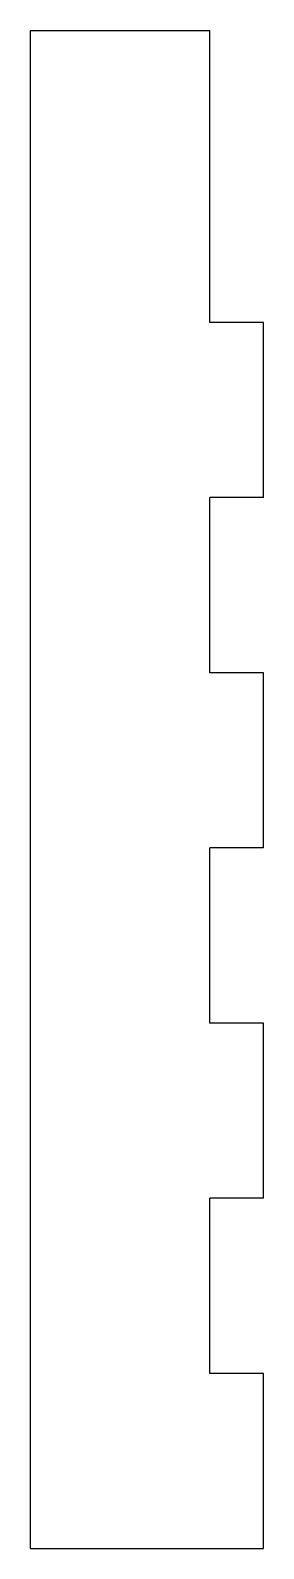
# Model space of a CAD drawing. Extents: x 0 to 0.39, y 0 to 2.56.
import ezdxf

# ---------------------------------------------------------------- set-up
doc = ezdxf.new("R2010")
doc.units = 0
doc.header["$MEASUREMENT"] = 0
doc.layers.add('MODELSKETCH_VISIBLE', color=7, linetype='CONTINUOUS')

msp = doc.modelspace()

# ---------------------------------------------------------------- linework, layer by layer
at = {"layer": 'MODELSKETCH_VISIBLE'}
for p, q in [((0, 0), (0, 2.5591)), ((0, 2.5591), (0.3031, 2.5591)), ((0.3031, 2.0669), (0.3031, 2.5591)), ((0.3937, 2.0669), (0.3031, 2.0669)), ((0.3937, 1.7717), (0.3937, 2.0669)), ((0.3937, 1.7717), (0.3031, 1.7717)), ((0.3031, 1.4764), (0.3031, 1.7717)), ((0.3937, 1.4764), (0.3031, 1.4764)), ((0.3937, 1.1811), (0.3937, 1.4764)), ((0.3937, 1.1811), (0.3031, 1.1811)), ((0.3031, 0.8858), (0.3031, 1.1811)), ((0.3937, 0.8858), (0.3031, 0.8858)), ((0.3937, 0.5906), (0.3937, 0.8858)), ((0.3937, 0.5906), (0.3031, 0.5906)), ((0.3031, 0.2953), (0.3031, 0.5906)), ((0.3937, 0.2953), (0.3031, 0.2953)), ((0.3937, 0), (0.3937, 0.2953)), ((0, 0), (0.3937, 0))]:
    msp.add_line(p, q, dxfattribs=at)

doc.saveas('drawing.dxf')
